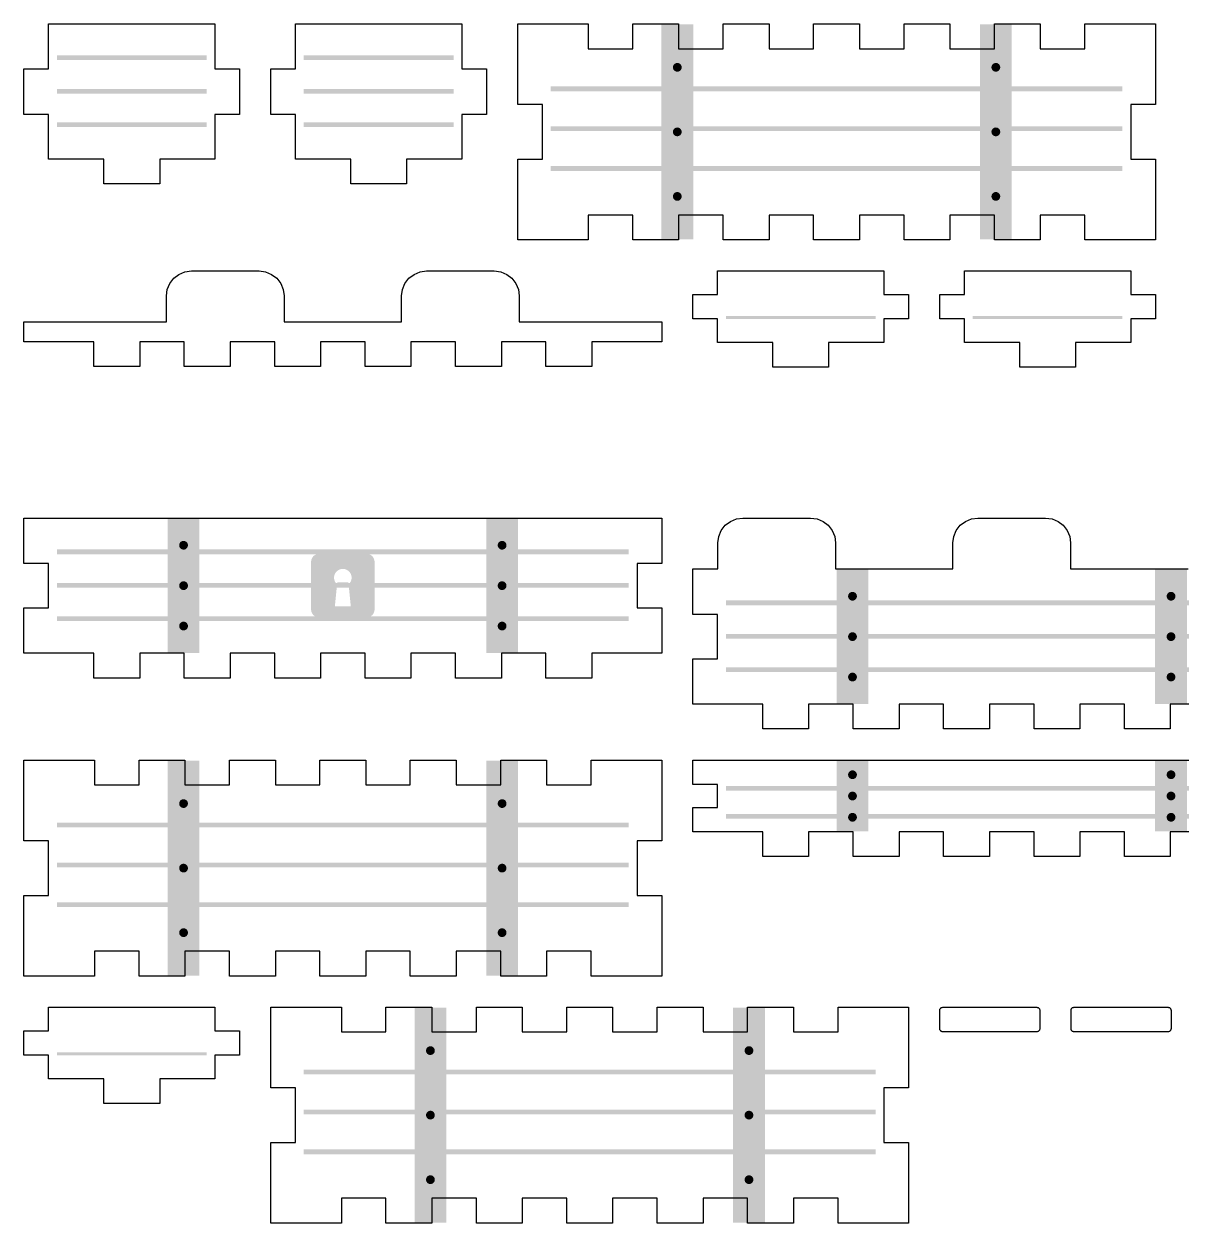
# Model space of a CAD drawing. Header units: millimetres. Extents: x 4 to 285, y 4 to 329.
# Drawn here: x 4 to 149.3, y 4 to 154.4 of the extents above; entities that cross this region are included whole.
import ezdxf

# ---------------------------------------------------------------- set-up
doc = ezdxf.new("R2010")
doc.units = ezdxf.units.MM
doc.layers.add('CUT', color=1, linetype='Continuous')
doc.layers.add('RASTER', color=7, linetype='Continuous')

msp = doc.modelspace()

# ---------------------------------------------------------------- hatches: boundary and pattern name
at = {"layer": 'RASTER'}
for points in [[(84, 154.4), (88, 154.4), (88, 127.4), (84, 127.4)], [(124, 154.4), (128, 154.4), (128, 127.4), (124, 127.4)], [(8.1, 150.5), (26.9, 150.5), (26.9, 149.9), (8.1, 149.9)], [(39.1, 150.5), (57.9, 150.5), (57.9, 149.9), (39.1, 149.9)], [(86.55, 149), (86.545, 148.928), (86.531, 148.858), (86.508, 148.79), (86.476, 148.725), (86.436, 148.665), (86.389, 148.611), (86.335, 148.564), (86.275, 148.524), (86.21, 148.492), (86.142, 148.469), (86.072, 148.455), (86, 148.45), (85.928, 148.455), (85.858, 148.469), (85.79, 148.492), (85.725, 148.524), (85.665, 148.564), (85.611, 148.611), (85.564, 148.665), (85.524, 148.725), (85.492, 148.79), (85.469, 148.858), (85.455, 148.928), (85.45, 149), (85.455, 149.072), (85.469, 149.142), (85.492, 149.21), (85.524, 149.275), (85.564, 149.335), (85.611, 149.389), (85.665, 149.436), (85.725, 149.476), (85.79, 149.508), (85.858, 149.531), (85.928, 149.545), (86, 149.55), (86.072, 149.545), (86.142, 149.531), (86.21, 149.508), (86.275, 149.476), (86.335, 149.436), (86.389, 149.389), (86.436, 149.335), (86.476, 149.275), (86.508, 149.21), (86.531, 149.142), (86.545, 149.072)], [(126.55, 149), (126.545, 148.928), (126.531, 148.858), (126.508, 148.79), (126.476, 148.725), (126.436, 148.665), (126.389, 148.611), (126.335, 148.564), (126.275, 148.524), (126.21, 148.492), (126.142, 148.469), (126.072, 148.455), (126, 148.45), (125.928, 148.455), (125.858, 148.469), (125.79, 148.492), (125.725, 148.524), (125.665, 148.564), (125.611, 148.611), (125.564, 148.665), (125.524, 148.725), (125.492, 148.79), (125.469, 148.858), (125.455, 148.928), (125.45, 149), (125.455, 149.072), (125.469, 149.142), (125.492, 149.21), (125.524, 149.275), (125.564, 149.335), (125.611, 149.389), (125.665, 149.436), (125.725, 149.476), (125.79, 149.508), (125.858, 149.531), (125.928, 149.545), (126, 149.55), (126.072, 149.545), (126.142, 149.531), (126.21, 149.508), (126.275, 149.476), (126.335, 149.436), (126.389, 149.389), (126.436, 149.335), (126.476, 149.275), (126.508, 149.21), (126.531, 149.142), (126.545, 149.072)], [(8.1, 146.3), (26.9, 146.3), (26.9, 145.7), (8.1, 145.7)], [(39.1, 146.3), (57.9, 146.3), (57.9, 145.7), (39.1, 145.7)], [(70.1, 146.6), (141.9, 146.6), (141.9, 146), (70.1, 146)], [(8.1, 142.1), (26.9, 142.1), (26.9, 141.5), (8.1, 141.5)], [(39.1, 142.1), (57.9, 142.1), (57.9, 141.5), (39.1, 141.5)], [(70.1, 141.6), (141.9, 141.6), (141.9, 141), (70.1, 141)], [(86.55, 140.9), (86.545, 140.828), (86.531, 140.758), (86.508, 140.69), (86.476, 140.625), (86.436, 140.565), (86.389, 140.511), (86.335, 140.464), (86.275, 140.424), (86.21, 140.392), (86.142, 140.369), (86.072, 140.355), (86, 140.35), (85.928, 140.355), (85.858, 140.369), (85.79, 140.392), (85.725, 140.424), (85.665, 140.464), (85.611, 140.511), (85.564, 140.565), (85.524, 140.625), (85.492, 140.69), (85.469, 140.758), (85.455, 140.828), (85.45, 140.9), (85.455, 140.972), (85.469, 141.042), (85.492, 141.11), (85.524, 141.175), (85.564, 141.235), (85.611, 141.289), (85.665, 141.336), (85.725, 141.376), (85.79, 141.408), (85.858, 141.431), (85.928, 141.445), (86, 141.45), (86.072, 141.445), (86.142, 141.431), (86.21, 141.408), (86.275, 141.376), (86.335, 141.336), (86.389, 141.289), (86.436, 141.235), (86.476, 141.175), (86.508, 141.11), (86.531, 141.042), (86.545, 140.972)], [(126.55, 140.9), (126.545, 140.828), (126.531, 140.758), (126.508, 140.69), (126.476, 140.625), (126.436, 140.565), (126.389, 140.511), (126.335, 140.464), (126.275, 140.424), (126.21, 140.392), (126.142, 140.369), (126.072, 140.355), (126, 140.35), (125.928, 140.355), (125.858, 140.369), (125.79, 140.392), (125.725, 140.424), (125.665, 140.464), (125.611, 140.511), (125.564, 140.565), (125.524, 140.625), (125.492, 140.69), (125.469, 140.758), (125.455, 140.828), (125.45, 140.9), (125.455, 140.972), (125.469, 141.042), (125.492, 141.11), (125.524, 141.175), (125.564, 141.235), (125.611, 141.289), (125.665, 141.336), (125.725, 141.376), (125.79, 141.408), (125.858, 141.431), (125.928, 141.445), (126, 141.45), (126.072, 141.445), (126.142, 141.431), (126.21, 141.408), (126.275, 141.376), (126.335, 141.336), (126.389, 141.289), (126.436, 141.235), (126.476, 141.175), (126.508, 141.11), (126.531, 141.042), (126.545, 140.972)], [(70.1, 136.6), (141.9, 136.6), (141.9, 136), (70.1, 136)], [(86.55, 132.8), (86.545, 132.728), (86.531, 132.658), (86.508, 132.59), (86.476, 132.525), (86.436, 132.465), (86.389, 132.411), (86.335, 132.364), (86.275, 132.324), (86.21, 132.292), (86.142, 132.269), (86.072, 132.255), (86, 132.25), (85.928, 132.255), (85.858, 132.269), (85.79, 132.292), (85.725, 132.324), (85.665, 132.364), (85.611, 132.411), (85.564, 132.465), (85.524, 132.525), (85.492, 132.59), (85.469, 132.658), (85.455, 132.728), (85.45, 132.8), (85.455, 132.872), (85.469, 132.942), (85.492, 133.01), (85.524, 133.075), (85.564, 133.135), (85.611, 133.189), (85.665, 133.236), (85.725, 133.276), (85.79, 133.308), (85.858, 133.331), (85.928, 133.345), (86, 133.35), (86.072, 133.345), (86.142, 133.331), (86.21, 133.308), (86.275, 133.276), (86.335, 133.236), (86.389, 133.189), (86.436, 133.135), (86.476, 133.075), (86.508, 133.01), (86.531, 132.942), (86.545, 132.872)], [(126.55, 132.8), (126.545, 132.728), (126.531, 132.658), (126.508, 132.59), (126.476, 132.525), (126.436, 132.465), (126.389, 132.411), (126.335, 132.364), (126.275, 132.324), (126.21, 132.292), (126.142, 132.269), (126.072, 132.255), (126, 132.25), (125.928, 132.255), (125.858, 132.269), (125.79, 132.292), (125.725, 132.324), (125.665, 132.364), (125.611, 132.411), (125.564, 132.465), (125.524, 132.525), (125.492, 132.59), (125.469, 132.658), (125.455, 132.728), (125.45, 132.8), (125.455, 132.872), (125.469, 132.942), (125.492, 133.01), (125.524, 133.075), (125.564, 133.135), (125.611, 133.189), (125.665, 133.236), (125.725, 133.276), (125.79, 133.308), (125.858, 133.331), (125.928, 133.345), (126, 133.35), (126.072, 133.345), (126.142, 133.331), (126.21, 133.308), (126.275, 133.276), (126.335, 133.236), (126.389, 133.189), (126.436, 133.135), (126.476, 133.075), (126.508, 133.01), (126.531, 132.942), (126.545, 132.872)], [(92.1, 117.8), (110.9, 117.8), (110.9, 117.4), (92.1, 117.4)], [(123.1, 117.8), (141.9, 117.8), (141.9, 117.4), (123.1, 117.4)], [(22, 92.4), (26, 92.4), (26, 75.5), (22, 75.5)], [(62, 92.4), (66, 92.4), (66, 75.5), (62, 75.5)], [(24.55, 89.02), (24.545, 88.948), (24.531, 88.878), (24.508, 88.81), (24.476, 88.745), (24.436, 88.685), (24.389, 88.631), (24.335, 88.584), (24.275, 88.544), (24.21, 88.512), (24.142, 88.489), (24.072, 88.475), (24, 88.47), (23.928, 88.475), (23.858, 88.489), (23.79, 88.512), (23.725, 88.544), (23.665, 88.584), (23.611, 88.631), (23.564, 88.685), (23.524, 88.745), (23.492, 88.81), (23.469, 88.878), (23.455, 88.948), (23.45, 89.02), (23.455, 89.092), (23.469, 89.162), (23.492, 89.23), (23.524, 89.295), (23.564, 89.355), (23.611, 89.409), (23.665, 89.456), (23.725, 89.496), (23.79, 89.528), (23.858, 89.551), (23.928, 89.565), (24, 89.57), (24.072, 89.565), (24.142, 89.551), (24.21, 89.528), (24.275, 89.496), (24.335, 89.456), (24.389, 89.409), (24.436, 89.355), (24.476, 89.295), (24.508, 89.23), (24.531, 89.162), (24.545, 89.092)], [(64.55, 89.02), (64.545, 88.948), (64.531, 88.878), (64.508, 88.81), (64.476, 88.745), (64.436, 88.685), (64.389, 88.631), (64.335, 88.584), (64.275, 88.544), (64.21, 88.512), (64.142, 88.489), (64.072, 88.475), (64, 88.47), (63.928, 88.475), (63.858, 88.489), (63.79, 88.512), (63.725, 88.544), (63.665, 88.584), (63.611, 88.631), (63.564, 88.685), (63.524, 88.745), (63.492, 88.81), (63.469, 88.878), (63.455, 88.948), (63.45, 89.02), (63.455, 89.092), (63.469, 89.162), (63.492, 89.23), (63.524, 89.295), (63.564, 89.355), (63.611, 89.409), (63.665, 89.456), (63.725, 89.496), (63.79, 89.528), (63.858, 89.551), (63.928, 89.565), (64, 89.57), (64.072, 89.565), (64.142, 89.551), (64.21, 89.528), (64.275, 89.496), (64.335, 89.456), (64.389, 89.409), (64.436, 89.355), (64.476, 89.295), (64.508, 89.23), (64.531, 89.162), (64.545, 89.092)], [(8.1, 88.5), (79.9, 88.5), (79.9, 87.9), (8.1, 87.9)], [(106, 86), (110, 86), (110, 69.1), (106, 69.1)], [(146, 86), (150, 86), (150, 69.1), (146, 69.1)], [(8.1, 84.3), (79.9, 84.3), (79.9, 83.7), (8.1, 83.7)], [(24.55, 83.95), (24.545, 83.878), (24.531, 83.808), (24.508, 83.74), (24.476, 83.675), (24.436, 83.615), (24.389, 83.561), (24.335, 83.514), (24.275, 83.474), (24.21, 83.442), (24.142, 83.419), (24.072, 83.405), (24, 83.4), (23.928, 83.405), (23.858, 83.419), (23.79, 83.442), (23.725, 83.474), (23.665, 83.514), (23.611, 83.561), (23.564, 83.615), (23.524, 83.675), (23.492, 83.74), (23.469, 83.808), (23.455, 83.878), (23.45, 83.95), (23.455, 84.022), (23.469, 84.092), (23.492, 84.16), (23.524, 84.225), (23.564, 84.285), (23.611, 84.339), (23.665, 84.386), (23.725, 84.426), (23.79, 84.458), (23.858, 84.481), (23.928, 84.495), (24, 84.5), (24.072, 84.495), (24.142, 84.481), (24.21, 84.458), (24.275, 84.426), (24.335, 84.386), (24.389, 84.339), (24.436, 84.285), (24.476, 84.225), (24.508, 84.16), (24.531, 84.092), (24.545, 84.022)], [(64.55, 83.95), (64.545, 83.878), (64.531, 83.808), (64.508, 83.74), (64.476, 83.675), (64.436, 83.615), (64.389, 83.561), (64.335, 83.514), (64.275, 83.474), (64.21, 83.442), (64.142, 83.419), (64.072, 83.405), (64, 83.4), (63.928, 83.405), (63.858, 83.419), (63.79, 83.442), (63.725, 83.474), (63.665, 83.514), (63.611, 83.561), (63.564, 83.615), (63.524, 83.675), (63.492, 83.74), (63.469, 83.808), (63.455, 83.878), (63.45, 83.95), (63.455, 84.022), (63.469, 84.092), (63.492, 84.16), (63.524, 84.225), (63.564, 84.285), (63.611, 84.339), (63.665, 84.386), (63.725, 84.426), (63.79, 84.458), (63.858, 84.481), (63.928, 84.495), (64, 84.5), (64.072, 84.495), (64.142, 84.481), (64.21, 84.458), (64.275, 84.426), (64.335, 84.386), (64.389, 84.339), (64.436, 84.285), (64.476, 84.225), (64.508, 84.16), (64.531, 84.092), (64.545, 84.022)], [(108.55, 82.62), (108.545, 82.548), (108.531, 82.478), (108.508, 82.41), (108.476, 82.345), (108.436, 82.285), (108.389, 82.231), (108.335, 82.184), (108.275, 82.144), (108.21, 82.112), (108.142, 82.089), (108.072, 82.075), (108, 82.07), (107.928, 82.075), (107.858, 82.089), (107.79, 82.112), (107.725, 82.144), (107.665, 82.184), (107.611, 82.231), (107.564, 82.285), (107.524, 82.345), (107.492, 82.41), (107.469, 82.478), (107.455, 82.548), (107.45, 82.62), (107.455, 82.692), (107.469, 82.762), (107.492, 82.83), (107.524, 82.895), (107.564, 82.955), (107.611, 83.009), (107.665, 83.056), (107.725, 83.096), (107.79, 83.128), (107.858, 83.151), (107.928, 83.165), (108, 83.17), (108.072, 83.165), (108.142, 83.151), (108.21, 83.128), (108.275, 83.096), (108.335, 83.056), (108.389, 83.009), (108.436, 82.955), (108.476, 82.895), (108.508, 82.83), (108.531, 82.762), (108.545, 82.692)], [(148.55, 82.62), (148.545, 82.548), (148.531, 82.478), (148.508, 82.41), (148.476, 82.345), (148.436, 82.285), (148.389, 82.231), (148.335, 82.184), (148.275, 82.144), (148.21, 82.112), (148.142, 82.089), (148.072, 82.075), (148, 82.07), (147.928, 82.075), (147.858, 82.089), (147.79, 82.112), (147.725, 82.144), (147.665, 82.184), (147.611, 82.231), (147.564, 82.285), (147.524, 82.345), (147.492, 82.41), (147.469, 82.478), (147.455, 82.548), (147.45, 82.62), (147.455, 82.692), (147.469, 82.762), (147.492, 82.83), (147.524, 82.895), (147.564, 82.955), (147.611, 83.009), (147.665, 83.056), (147.725, 83.096), (147.79, 83.128), (147.858, 83.151), (147.928, 83.165), (148, 83.17), (148.072, 83.165), (148.142, 83.151), (148.21, 83.128), (148.275, 83.096), (148.335, 83.056), (148.389, 83.009), (148.436, 82.955), (148.476, 82.895), (148.508, 82.83), (148.531, 82.762), (148.545, 82.692)], [(92.1, 82.1), (163.9, 82.1), (163.9, 81.5), (92.1, 81.5)], [(8.1, 80.1), (79.9, 80.1), (79.9, 79.5), (8.1, 79.5)], [(24.55, 78.88), (24.545, 78.808), (24.531, 78.738), (24.508, 78.67), (24.476, 78.605), (24.436, 78.545), (24.389, 78.491), (24.335, 78.444), (24.275, 78.404), (24.21, 78.372), (24.142, 78.349), (24.072, 78.335), (24, 78.33), (23.928, 78.335), (23.858, 78.349), (23.79, 78.372), (23.725, 78.404), (23.665, 78.444), (23.611, 78.491), (23.564, 78.545), (23.524, 78.605), (23.492, 78.67), (23.469, 78.738), (23.455, 78.808), (23.45, 78.88), (23.455, 78.952), (23.469, 79.022), (23.492, 79.09), (23.524, 79.155), (23.564, 79.215), (23.611, 79.269), (23.665, 79.316), (23.725, 79.356), (23.79, 79.388), (23.858, 79.411), (23.928, 79.425), (24, 79.43), (24.072, 79.425), (24.142, 79.411), (24.21, 79.388), (24.275, 79.356), (24.335, 79.316), (24.389, 79.269), (24.436, 79.215), (24.476, 79.155), (24.508, 79.09), (24.531, 79.022), (24.545, 78.952)], [(64.55, 78.88), (64.545, 78.808), (64.531, 78.738), (64.508, 78.67), (64.476, 78.605), (64.436, 78.545), (64.389, 78.491), (64.335, 78.444), (64.275, 78.404), (64.21, 78.372), (64.142, 78.349), (64.072, 78.335), (64, 78.33), (63.928, 78.335), (63.858, 78.349), (63.79, 78.372), (63.725, 78.404), (63.665, 78.444), (63.611, 78.491), (63.564, 78.545), (63.524, 78.605), (63.492, 78.67), (63.469, 78.738), (63.455, 78.808), (63.45, 78.88), (63.455, 78.952), (63.469, 79.022), (63.492, 79.09), (63.524, 79.155), (63.564, 79.215), (63.611, 79.269), (63.665, 79.316), (63.725, 79.356), (63.79, 79.388), (63.858, 79.411), (63.928, 79.425), (64, 79.43), (64.072, 79.425), (64.142, 79.411), (64.21, 79.388), (64.275, 79.356), (64.335, 79.316), (64.389, 79.269), (64.436, 79.215), (64.476, 79.155), (64.508, 79.09), (64.531, 79.022), (64.545, 78.952)], [(92.1, 77.9), (163.9, 77.9), (163.9, 77.3), (92.1, 77.3)], [(108.55, 77.55), (108.545, 77.478), (108.531, 77.408), (108.508, 77.34), (108.476, 77.275), (108.436, 77.215), (108.389, 77.161), (108.335, 77.114), (108.275, 77.074), (108.21, 77.042), (108.142, 77.019), (108.072, 77.005), (108, 77), (107.928, 77.005), (107.858, 77.019), (107.79, 77.042), (107.725, 77.074), (107.665, 77.114), (107.611, 77.161), (107.564, 77.215), (107.524, 77.275), (107.492, 77.34), (107.469, 77.408), (107.455, 77.478), (107.45, 77.55), (107.455, 77.622), (107.469, 77.692), (107.492, 77.76), (107.524, 77.825), (107.564, 77.885), (107.611, 77.939), (107.665, 77.986), (107.725, 78.026), (107.79, 78.058), (107.858, 78.081), (107.928, 78.095), (108, 78.1), (108.072, 78.095), (108.142, 78.081), (108.21, 78.058), (108.275, 78.026), (108.335, 77.986), (108.389, 77.939), (108.436, 77.885), (108.476, 77.825), (108.508, 77.76), (108.531, 77.692), (108.545, 77.622)], [(148.55, 77.55), (148.545, 77.478), (148.531, 77.408), (148.508, 77.34), (148.476, 77.275), (148.436, 77.215), (148.389, 77.161), (148.335, 77.114), (148.275, 77.074), (148.21, 77.042), (148.142, 77.019), (148.072, 77.005), (148, 77), (147.928, 77.005), (147.858, 77.019), (147.79, 77.042), (147.725, 77.074), (147.665, 77.114), (147.611, 77.161), (147.564, 77.215), (147.524, 77.275), (147.492, 77.34), (147.469, 77.408), (147.455, 77.478), (147.45, 77.55), (147.455, 77.622), (147.469, 77.692), (147.492, 77.76), (147.524, 77.825), (147.564, 77.885), (147.611, 77.939), (147.665, 77.986), (147.725, 78.026), (147.79, 78.058), (147.858, 78.081), (147.928, 78.095), (148, 78.1), (148.072, 78.095), (148.142, 78.081), (148.21, 78.058), (148.275, 78.026), (148.335, 77.986), (148.389, 77.939), (148.436, 77.885), (148.476, 77.825), (148.508, 77.76), (148.531, 77.692), (148.545, 77.622)], [(92.1, 73.7), (163.9, 73.7), (163.9, 73.1), (92.1, 73.1)], [(108.55, 72.48), (108.545, 72.408), (108.531, 72.338), (108.508, 72.27), (108.476, 72.205), (108.436, 72.145), (108.389, 72.091), (108.335, 72.044), (108.275, 72.004), (108.21, 71.972), (108.142, 71.949), (108.072, 71.935), (108, 71.93), (107.928, 71.935), (107.858, 71.949), (107.79, 71.972), (107.725, 72.004), (107.665, 72.044), (107.611, 72.091), (107.564, 72.145), (107.524, 72.205), (107.492, 72.27), (107.469, 72.338), (107.455, 72.408), (107.45, 72.48), (107.455, 72.552), (107.469, 72.622), (107.492, 72.69), (107.524, 72.755), (107.564, 72.815), (107.611, 72.869), (107.665, 72.916), (107.725, 72.956), (107.79, 72.988), (107.858, 73.011), (107.928, 73.025), (108, 73.03), (108.072, 73.025), (108.142, 73.011), (108.21, 72.988), (108.275, 72.956), (108.335, 72.916), (108.389, 72.869), (108.436, 72.815), (108.476, 72.755), (108.508, 72.69), (108.531, 72.622), (108.545, 72.552)], [(148.55, 72.48), (148.545, 72.408), (148.531, 72.338), (148.508, 72.27), (148.476, 72.205), (148.436, 72.145), (148.389, 72.091), (148.335, 72.044), (148.275, 72.004), (148.21, 71.972), (148.142, 71.949), (148.072, 71.935), (148, 71.93), (147.928, 71.935), (147.858, 71.949), (147.79, 71.972), (147.725, 72.004), (147.665, 72.044), (147.611, 72.091), (147.564, 72.145), (147.524, 72.205), (147.492, 72.27), (147.469, 72.338), (147.455, 72.408), (147.45, 72.48), (147.455, 72.552), (147.469, 72.622), (147.492, 72.69), (147.524, 72.755), (147.564, 72.815), (147.611, 72.869), (147.665, 72.916), (147.725, 72.956), (147.79, 72.988), (147.858, 73.011), (147.928, 73.025), (148, 73.03), (148.072, 73.025), (148.142, 73.011), (148.21, 72.988), (148.275, 72.956), (148.335, 72.916), (148.389, 72.869), (148.436, 72.815), (148.476, 72.755), (148.508, 72.69), (148.531, 72.622), (148.545, 72.552)], [(22, 62), (26, 62), (26, 35), (22, 35)], [(62, 62), (66, 62), (66, 35), (62, 35)], [(106, 62), (110, 62), (110, 53.1), (106, 53.1)], [(146, 62), (150, 62), (150, 53.1), (146, 53.1)], [(108.55, 60.22), (108.545, 60.148), (108.531, 60.078), (108.508, 60.01), (108.476, 59.945), (108.436, 59.885), (108.389, 59.831), (108.335, 59.784), (108.275, 59.744), (108.21, 59.712), (108.142, 59.689), (108.072, 59.675), (108, 59.67), (107.928, 59.675), (107.858, 59.689), (107.79, 59.712), (107.725, 59.744), (107.665, 59.784), (107.611, 59.831), (107.564, 59.885), (107.524, 59.945), (107.492, 60.01), (107.469, 60.078), (107.455, 60.148), (107.45, 60.22), (107.455, 60.292), (107.469, 60.362), (107.492, 60.43), (107.524, 60.495), (107.564, 60.555), (107.611, 60.609), (107.665, 60.656), (107.725, 60.696), (107.79, 60.728), (107.858, 60.751), (107.928, 60.765), (108, 60.77), (108.072, 60.765), (108.142, 60.751), (108.21, 60.728), (108.275, 60.696), (108.335, 60.656), (108.389, 60.609), (108.436, 60.555), (108.476, 60.495), (108.508, 60.43), (108.531, 60.362), (108.545, 60.292)], [(148.55, 60.22), (148.545, 60.148), (148.531, 60.078), (148.508, 60.01), (148.476, 59.945), (148.436, 59.885), (148.389, 59.831), (148.335, 59.784), (148.275, 59.744), (148.21, 59.712), (148.142, 59.689), (148.072, 59.675), (148, 59.67), (147.928, 59.675), (147.858, 59.689), (147.79, 59.712), (147.725, 59.744), (147.665, 59.784), (147.611, 59.831), (147.564, 59.885), (147.524, 59.945), (147.492, 60.01), (147.469, 60.078), (147.455, 60.148), (147.45, 60.22), (147.455, 60.292), (147.469, 60.362), (147.492, 60.43), (147.524, 60.495), (147.564, 60.555), (147.611, 60.609), (147.665, 60.656), (147.725, 60.696), (147.79, 60.728), (147.858, 60.751), (147.928, 60.765), (148, 60.77), (148.072, 60.765), (148.142, 60.751), (148.21, 60.728), (148.275, 60.696), (148.335, 60.656), (148.389, 60.609), (148.436, 60.555), (148.476, 60.495), (148.508, 60.43), (148.531, 60.362), (148.545, 60.292)], [(92.1, 58.8), (163.9, 58.8), (163.9, 58.2), (92.1, 58.2)], [(108.55, 57.55), (108.545, 57.478), (108.531, 57.408), (108.508, 57.34), (108.476, 57.275), (108.436, 57.215), (108.389, 57.161), (108.335, 57.114), (108.275, 57.074), (108.21, 57.042), (108.142, 57.019), (108.072, 57.005), (108, 57), (107.928, 57.005), (107.858, 57.019), (107.79, 57.042), (107.725, 57.074), (107.665, 57.114), (107.611, 57.161), (107.564, 57.215), (107.524, 57.275), (107.492, 57.34), (107.469, 57.408), (107.455, 57.478), (107.45, 57.55), (107.455, 57.622), (107.469, 57.692), (107.492, 57.76), (107.524, 57.825), (107.564, 57.885), (107.611, 57.939), (107.665, 57.986), (107.725, 58.026), (107.79, 58.058), (107.858, 58.081), (107.928, 58.095), (108, 58.1), (108.072, 58.095), (108.142, 58.081), (108.21, 58.058), (108.275, 58.026), (108.335, 57.986), (108.389, 57.939), (108.436, 57.885), (108.476, 57.825), (108.508, 57.76), (108.531, 57.692), (108.545, 57.622)], [(148.55, 57.55), (148.545, 57.478), (148.531, 57.408), (148.508, 57.34), (148.476, 57.275), (148.436, 57.215), (148.389, 57.161), (148.335, 57.114), (148.275, 57.074), (148.21, 57.042), (148.142, 57.019), (148.072, 57.005), (148, 57), (147.928, 57.005), (147.858, 57.019), (147.79, 57.042), (147.725, 57.074), (147.665, 57.114), (147.611, 57.161), (147.564, 57.215), (147.524, 57.275), (147.492, 57.34), (147.469, 57.408), (147.455, 57.478), (147.45, 57.55), (147.455, 57.622), (147.469, 57.692), (147.492, 57.76), (147.524, 57.825), (147.564, 57.885), (147.611, 57.939), (147.665, 57.986), (147.725, 58.026), (147.79, 58.058), (147.858, 58.081), (147.928, 58.095), (148, 58.1), (148.072, 58.095), (148.142, 58.081), (148.21, 58.058), (148.275, 58.026), (148.335, 57.986), (148.389, 57.939), (148.436, 57.885), (148.476, 57.825), (148.508, 57.76), (148.531, 57.692), (148.545, 57.622)], [(24.55, 56.6), (24.545, 56.528), (24.531, 56.458), (24.508, 56.39), (24.476, 56.325), (24.436, 56.265), (24.389, 56.211), (24.335, 56.164), (24.275, 56.124), (24.21, 56.092), (24.142, 56.069), (24.072, 56.055), (24, 56.05), (23.928, 56.055), (23.858, 56.069), (23.79, 56.092), (23.725, 56.124), (23.665, 56.164), (23.611, 56.211), (23.564, 56.265), (23.524, 56.325), (23.492, 56.39), (23.469, 56.458), (23.455, 56.528), (23.45, 56.6), (23.455, 56.672), (23.469, 56.742), (23.492, 56.81), (23.524, 56.875), (23.564, 56.935), (23.611, 56.989), (23.665, 57.036), (23.725, 57.076), (23.79, 57.108), (23.858, 57.131), (23.928, 57.145), (24, 57.15), (24.072, 57.145), (24.142, 57.131), (24.21, 57.108), (24.275, 57.076), (24.335, 57.036), (24.389, 56.989), (24.436, 56.935), (24.476, 56.875), (24.508, 56.81), (24.531, 56.742), (24.545, 56.672)], [(64.55, 56.6), (64.545, 56.528), (64.531, 56.458), (64.508, 56.39), (64.476, 56.325), (64.436, 56.265), (64.389, 56.211), (64.335, 56.164), (64.275, 56.124), (64.21, 56.092), (64.142, 56.069), (64.072, 56.055), (64, 56.05), (63.928, 56.055), (63.858, 56.069), (63.79, 56.092), (63.725, 56.124), (63.665, 56.164), (63.611, 56.211), (63.564, 56.265), (63.524, 56.325), (63.492, 56.39), (63.469, 56.458), (63.455, 56.528), (63.45, 56.6), (63.455, 56.672), (63.469, 56.742), (63.492, 56.81), (63.524, 56.875), (63.564, 56.935), (63.611, 56.989), (63.665, 57.036), (63.725, 57.076), (63.79, 57.108), (63.858, 57.131), (63.928, 57.145), (64, 57.15), (64.072, 57.145), (64.142, 57.131), (64.21, 57.108), (64.275, 57.076), (64.335, 57.036), (64.389, 56.989), (64.436, 56.935), (64.476, 56.875), (64.508, 56.81), (64.531, 56.742), (64.545, 56.672)], [(8.1, 54.2), (79.9, 54.2), (79.9, 53.6), (8.1, 53.6)], [(92.1, 55.3), (163.9, 55.3), (163.9, 54.7), (92.1, 54.7)], [(108.55, 54.88), (108.545, 54.808), (108.531, 54.738), (108.508, 54.67), (108.476, 54.605), (108.436, 54.545), (108.389, 54.491), (108.335, 54.444), (108.275, 54.404), (108.21, 54.372), (108.142, 54.349), (108.072, 54.335), (108, 54.33), (107.928, 54.335), (107.858, 54.349), (107.79, 54.372), (107.725, 54.404), (107.665, 54.444), (107.611, 54.491), (107.564, 54.545), (107.524, 54.605), (107.492, 54.67), (107.469, 54.738), (107.455, 54.808), (107.45, 54.88), (107.455, 54.952), (107.469, 55.022), (107.492, 55.09), (107.524, 55.155), (107.564, 55.215), (107.611, 55.269), (107.665, 55.316), (107.725, 55.356), (107.79, 55.388), (107.858, 55.411), (107.928, 55.425), (108, 55.43), (108.072, 55.425), (108.142, 55.411), (108.21, 55.388), (108.275, 55.356), (108.335, 55.316), (108.389, 55.269), (108.436, 55.215), (108.476, 55.155), (108.508, 55.09), (108.531, 55.022), (108.545, 54.952)], [(148.55, 54.88), (148.545, 54.808), (148.531, 54.738), (148.508, 54.67), (148.476, 54.605), (148.436, 54.545), (148.389, 54.491), (148.335, 54.444), (148.275, 54.404), (148.21, 54.372), (148.142, 54.349), (148.072, 54.335), (148, 54.33), (147.928, 54.335), (147.858, 54.349), (147.79, 54.372), (147.725, 54.404), (147.665, 54.444), (147.611, 54.491), (147.564, 54.545), (147.524, 54.605), (147.492, 54.67), (147.469, 54.738), (147.455, 54.808), (147.45, 54.88), (147.455, 54.952), (147.469, 55.022), (147.492, 55.09), (147.524, 55.155), (147.564, 55.215), (147.611, 55.269), (147.665, 55.316), (147.725, 55.356), (147.79, 55.388), (147.858, 55.411), (147.928, 55.425), (148, 55.43), (148.072, 55.425), (148.142, 55.411), (148.21, 55.388), (148.275, 55.356), (148.335, 55.316), (148.389, 55.269), (148.436, 55.215), (148.476, 55.155), (148.508, 55.09), (148.531, 55.022), (148.545, 54.952)], [(8.1, 49.2), (79.9, 49.2), (79.9, 48.6), (8.1, 48.6)], [(24.55, 48.5), (24.545, 48.428), (24.531, 48.358), (24.508, 48.29), (24.476, 48.225), (24.436, 48.165), (24.389, 48.111), (24.335, 48.064), (24.275, 48.024), (24.21, 47.992), (24.142, 47.969), (24.072, 47.955), (24, 47.95), (23.928, 47.955), (23.858, 47.969), (23.79, 47.992), (23.725, 48.024), (23.665, 48.064), (23.611, 48.111), (23.564, 48.165), (23.524, 48.225), (23.492, 48.29), (23.469, 48.358), (23.455, 48.428), (23.45, 48.5), (23.455, 48.572), (23.469, 48.642), (23.492, 48.71), (23.524, 48.775), (23.564, 48.835), (23.611, 48.889), (23.665, 48.936), (23.725, 48.976), (23.79, 49.008), (23.858, 49.031), (23.928, 49.045), (24, 49.05), (24.072, 49.045), (24.142, 49.031), (24.21, 49.008), (24.275, 48.976), (24.335, 48.936), (24.389, 48.889), (24.436, 48.835), (24.476, 48.775), (24.508, 48.71), (24.531, 48.642), (24.545, 48.572)], [(64.55, 48.5), (64.545, 48.428), (64.531, 48.358), (64.508, 48.29), (64.476, 48.225), (64.436, 48.165), (64.389, 48.111), (64.335, 48.064), (64.275, 48.024), (64.21, 47.992), (64.142, 47.969), (64.072, 47.955), (64, 47.95), (63.928, 47.955), (63.858, 47.969), (63.79, 47.992), (63.725, 48.024), (63.665, 48.064), (63.611, 48.111), (63.564, 48.165), (63.524, 48.225), (63.492, 48.29), (63.469, 48.358), (63.455, 48.428), (63.45, 48.5), (63.455, 48.572), (63.469, 48.642), (63.492, 48.71), (63.524, 48.775), (63.564, 48.835), (63.611, 48.889), (63.665, 48.936), (63.725, 48.976), (63.79, 49.008), (63.858, 49.031), (63.928, 49.045), (64, 49.05), (64.072, 49.045), (64.142, 49.031), (64.21, 49.008), (64.275, 48.976), (64.335, 48.936), (64.389, 48.889), (64.436, 48.835), (64.476, 48.775), (64.508, 48.71), (64.531, 48.642), (64.545, 48.572)], [(8.1, 44.2), (79.9, 44.2), (79.9, 43.6), (8.1, 43.6)], [(24.55, 40.4), (24.545, 40.328), (24.531, 40.258), (24.508, 40.19), (24.476, 40.125), (24.436, 40.065), (24.389, 40.011), (24.335, 39.964), (24.275, 39.924), (24.21, 39.892), (24.142, 39.869), (24.072, 39.855), (24, 39.85), (23.928, 39.855), (23.858, 39.869), (23.79, 39.892), (23.725, 39.924), (23.665, 39.964), (23.611, 40.011), (23.564, 40.065), (23.524, 40.125), (23.492, 40.19), (23.469, 40.258), (23.455, 40.328), (23.45, 40.4), (23.455, 40.472), (23.469, 40.542), (23.492, 40.61), (23.524, 40.675), (23.564, 40.735), (23.611, 40.789), (23.665, 40.836), (23.725, 40.876), (23.79, 40.908), (23.858, 40.931), (23.928, 40.945), (24, 40.95), (24.072, 40.945), (24.142, 40.931), (24.21, 40.908), (24.275, 40.876), (24.335, 40.836), (24.389, 40.789), (24.436, 40.735), (24.476, 40.675), (24.508, 40.61), (24.531, 40.542), (24.545, 40.472)], [(64.55, 40.4), (64.545, 40.328), (64.531, 40.258), (64.508, 40.19), (64.476, 40.125), (64.436, 40.065), (64.389, 40.011), (64.335, 39.964), (64.275, 39.924), (64.21, 39.892), (64.142, 39.869), (64.072, 39.855), (64, 39.85), (63.928, 39.855), (63.858, 39.869), (63.79, 39.892), (63.725, 39.924), (63.665, 39.964), (63.611, 40.011), (63.564, 40.065), (63.524, 40.125), (63.492, 40.19), (63.469, 40.258), (63.455, 40.328), (63.45, 40.4), (63.455, 40.472), (63.469, 40.542), (63.492, 40.61), (63.524, 40.675), (63.564, 40.735), (63.611, 40.789), (63.665, 40.836), (63.725, 40.876), (63.79, 40.908), (63.858, 40.931), (63.928, 40.945), (64, 40.95), (64.072, 40.945), (64.142, 40.931), (64.21, 40.908), (64.275, 40.876), (64.335, 40.836), (64.389, 40.789), (64.436, 40.735), (64.476, 40.675), (64.508, 40.61), (64.531, 40.542), (64.545, 40.472)], [(53, 31), (57, 31), (57, 4), (53, 4)], [(93, 31), (97, 31), (97, 4), (93, 4)], [(55.55, 25.6), (55.545, 25.528), (55.531, 25.458), (55.508, 25.39), (55.476, 25.325), (55.436, 25.265), (55.389, 25.211), (55.335, 25.164), (55.275, 25.124), (55.21, 25.092), (55.142, 25.069), (55.072, 25.055), (55, 25.05), (54.928, 25.055), (54.858, 25.069), (54.79, 25.092), (54.725, 25.124), (54.665, 25.164), (54.611, 25.211), (54.564, 25.265), (54.524, 25.325), (54.492, 25.39), (54.469, 25.458), (54.455, 25.528), (54.45, 25.6), (54.455, 25.672), (54.469, 25.742), (54.492, 25.81), (54.524, 25.875), (54.564, 25.935), (54.611, 25.989), (54.665, 26.036), (54.725, 26.076), (54.79, 26.108), (54.858, 26.131), (54.928, 26.145), (55, 26.15), (55.072, 26.145), (55.142, 26.131), (55.21, 26.108), (55.275, 26.076), (55.335, 26.036), (55.389, 25.989), (55.436, 25.935), (55.476, 25.875), (55.508, 25.81), (55.531, 25.742), (55.545, 25.672)], [(95.55, 25.6), (95.545, 25.528), (95.531, 25.458), (95.508, 25.39), (95.476, 25.325), (95.436, 25.265), (95.389, 25.211), (95.335, 25.164), (95.275, 25.124), (95.21, 25.092), (95.142, 25.069), (95.072, 25.055), (95, 25.05), (94.928, 25.055), (94.858, 25.069), (94.79, 25.092), (94.725, 25.124), (94.665, 25.164), (94.611, 25.211), (94.564, 25.265), (94.524, 25.325), (94.492, 25.39), (94.469, 25.458), (94.455, 25.528), (94.45, 25.6), (94.455, 25.672), (94.469, 25.742), (94.492, 25.81), (94.524, 25.875), (94.564, 25.935), (94.611, 25.989), (94.665, 26.036), (94.725, 26.076), (94.79, 26.108), (94.858, 26.131), (94.928, 26.145), (95, 26.15), (95.072, 26.145), (95.142, 26.131), (95.21, 26.108), (95.275, 26.076), (95.335, 26.036), (95.389, 25.989), (95.436, 25.935), (95.476, 25.875), (95.508, 25.81), (95.531, 25.742), (95.545, 25.672)], [(8.1, 25.4), (26.9, 25.4), (26.9, 25), (8.1, 25)], [(39.1, 23.2), (110.9, 23.2), (110.9, 22.6), (39.1, 22.6)], [(39.1, 18.2), (110.9, 18.2), (110.9, 17.6), (39.1, 17.6)], [(55.55, 17.5), (55.545, 17.428), (55.531, 17.358), (55.508, 17.29), (55.476, 17.225), (55.436, 17.165), (55.389, 17.111), (55.335, 17.064), (55.275, 17.024), (55.21, 16.992), (55.142, 16.969), (55.072, 16.955), (55, 16.95), (54.928, 16.955), (54.858, 16.969), (54.79, 16.992), (54.725, 17.024), (54.665, 17.064), (54.611, 17.111), (54.564, 17.165), (54.524, 17.225), (54.492, 17.29), (54.469, 17.358), (54.455, 17.428), (54.45, 17.5), (54.455, 17.572), (54.469, 17.642), (54.492, 17.71), (54.524, 17.775), (54.564, 17.835), (54.611, 17.889), (54.665, 17.936), (54.725, 17.976), (54.79, 18.008), (54.858, 18.031), (54.928, 18.045), (55, 18.05), (55.072, 18.045), (55.142, 18.031), (55.21, 18.008), (55.275, 17.976), (55.335, 17.936), (55.389, 17.889), (55.436, 17.835), (55.476, 17.775), (55.508, 17.71), (55.531, 17.642), (55.545, 17.572)], [(95.55, 17.5), (95.545, 17.428), (95.531, 17.358), (95.508, 17.29), (95.476, 17.225), (95.436, 17.165), (95.389, 17.111), (95.335, 17.064), (95.275, 17.024), (95.21, 16.992), (95.142, 16.969), (95.072, 16.955), (95, 16.95), (94.928, 16.955), (94.858, 16.969), (94.79, 16.992), (94.725, 17.024), (94.665, 17.064), (94.611, 17.111), (94.564, 17.165), (94.524, 17.225), (94.492, 17.29), (94.469, 17.358), (94.455, 17.428), (94.45, 17.5), (94.455, 17.572), (94.469, 17.642), (94.492, 17.71), (94.524, 17.775), (94.564, 17.835), (94.611, 17.889), (94.665, 17.936), (94.725, 17.976), (94.79, 18.008), (94.858, 18.031), (94.928, 18.045), (95, 18.05), (95.072, 18.045), (95.142, 18.031), (95.21, 18.008), (95.275, 17.976), (95.335, 17.936), (95.389, 17.889), (95.436, 17.835), (95.476, 17.775), (95.508, 17.71), (95.531, 17.642), (95.545, 17.572)], [(39.1, 13.2), (110.9, 13.2), (110.9, 12.6), (39.1, 12.6)], [(55.55, 9.4), (55.545, 9.328), (55.531, 9.258), (55.508, 9.19), (55.476, 9.125), (55.436, 9.065), (55.389, 9.011), (55.335, 8.964), (55.275, 8.924), (55.21, 8.892), (55.142, 8.869), (55.072, 8.855), (55, 8.85), (54.928, 8.855), (54.858, 8.869), (54.79, 8.892), (54.725, 8.924), (54.665, 8.964), (54.611, 9.011), (54.564, 9.065), (54.524, 9.125), (54.492, 9.19), (54.469, 9.258), (54.455, 9.328), (54.45, 9.4), (54.455, 9.472), (54.469, 9.542), (54.492, 9.61), (54.524, 9.675), (54.564, 9.735), (54.611, 9.789), (54.665, 9.836), (54.725, 9.876), (54.79, 9.908), (54.858, 9.931), (54.928, 9.945), (55, 9.95), (55.072, 9.945), (55.142, 9.931), (55.21, 9.908), (55.275, 9.876), (55.335, 9.836), (55.389, 9.789), (55.436, 9.735), (55.476, 9.675), (55.508, 9.61), (55.531, 9.542), (55.545, 9.472)], [(95.55, 9.4), (95.545, 9.328), (95.531, 9.258), (95.508, 9.19), (95.476, 9.125), (95.436, 9.065), (95.389, 9.011), (95.335, 8.964), (95.275, 8.924), (95.21, 8.892), (95.142, 8.869), (95.072, 8.855), (95, 8.85), (94.928, 8.855), (94.858, 8.869), (94.79, 8.892), (94.725, 8.924), (94.665, 8.964), (94.611, 9.011), (94.564, 9.065), (94.524, 9.125), (94.492, 9.19), (94.469, 9.258), (94.455, 9.328), (94.45, 9.4), (94.455, 9.472), (94.469, 9.542), (94.492, 9.61), (94.524, 9.675), (94.564, 9.735), (94.611, 9.789), (94.665, 9.836), (94.725, 9.876), (94.79, 9.908), (94.858, 9.931), (94.928, 9.945), (95, 9.95), (95.072, 9.945), (95.142, 9.931), (95.21, 9.908), (95.275, 9.876), (95.335, 9.836), (95.389, 9.789), (95.436, 9.735), (95.476, 9.675), (95.508, 9.61), (95.531, 9.542), (95.545, 9.472)]]:
    msp.add_hatch(color=7, dxfattribs=at).paths.add_polyline_path(points)
h = msp.add_hatch(color=7, dxfattribs=at)
h.paths.add_polyline_path([(40, 86.75), (40.019, 87.031), (40.075, 87.275), (40.169, 87.481), (40.3, 87.65), (40.469, 87.781), (40.675, 87.875), (40.919, 87.931), (41.2, 87.95), (46.8, 87.95), (47.081, 87.931), (47.325, 87.875), (47.531, 87.781), (47.7, 87.65), (47.831, 87.481), (47.925, 87.275), (47.981, 87.031), (48, 86.75), (48, 81.15), (47.981, 80.869), (47.925, 80.625), (47.831, 80.419), (47.7, 80.25), (47.531, 80.119), (47.325, 80.025), (47.081, 79.969), (46.8, 79.95), (41.2, 79.95), (40.919, 79.969), (40.675, 80.025), (40.469, 80.119), (40.3, 80.25), (40.169, 80.419), (40.075, 80.625), (40.019, 80.869), (40, 81.15)])
h.paths.add_polyline_path([(45.1, 84.95), (45.091, 84.806), (45.063, 84.665), (45.016, 84.529), (44.953, 84.4), (44.873, 84.28), (44.778, 84.172), (44.67, 84.077), (44.55, 83.997), (44.421, 83.934), (44.285, 83.887), (44.144, 83.859), (44, 83.85), (43.856, 83.859), (43.715, 83.887), (43.579, 83.934), (43.45, 83.997), (43.33, 84.077), (43.222, 84.172), (43.127, 84.28), (43.047, 84.4), (42.984, 84.529), (42.937, 84.665), (42.909, 84.806), (42.9, 84.95), (42.909, 85.094), (42.937, 85.235), (42.984, 85.371), (43.047, 85.5), (43.127, 85.62), (43.222, 85.728), (43.33, 85.823), (43.45, 85.903), (43.579, 85.966), (43.715, 86.013), (43.856, 86.041), (44, 86.05), (44.144, 86.041), (44.285, 86.013), (44.421, 85.966), (44.55, 85.903), (44.67, 85.823), (44.778, 85.728), (44.873, 85.62), (44.953, 85.5), (45.016, 85.371), (45.063, 85.235), (45.091, 85.094)])
h.paths.add_polyline_path([(43.3, 84.35), (43, 81.35), (45, 81.35), (44.7, 84.35), (43.3, 84.35)])

# ---------------------------------------------------------------- linework, layer by layer
at = {"layer": 'CUT'}
for points in [[(7.06, 154.44), (27.94, 154.44), (27.94, 148.807), (31.04, 148.807), (31.04, 143.093), (27.94, 143.093), (27.94, 137.46), (21.007, 137.46), (21.007, 134.36), (13.993, 134.36), (13.993, 137.46), (7.06, 137.46), (7.06, 143.093), (3.96, 143.093), (3.96, 148.807), (7.06, 148.807)], [(38.06, 154.44), (58.94, 154.44), (58.94, 148.807), (62.04, 148.807), (62.04, 143.093), (58.94, 143.093), (58.94, 137.46), (52.007, 137.46), (52.007, 134.36), (44.993, 134.36), (44.993, 137.46), (38.06, 137.46), (38.06, 143.093), (34.96, 143.093), (34.96, 148.807), (38.06, 148.807)], [(65.96, 154.44), (69.1, 154.44), (74.817, 154.44), (74.817, 151.34), (80.414, 151.34), (80.414, 154.44), (86.171, 154.44), (86.171, 151.34), (91.768, 151.34), (91.768, 154.44), (97.525, 154.44), (97.525, 151.34), (103.122, 151.34), (103.122, 154.44), (108.878, 154.44), (108.878, 151.34), (114.475, 151.34), (114.475, 154.44), (120.232, 154.44), (120.232, 151.34), (125.829, 151.34), (125.829, 154.44), (131.586, 154.44), (131.586, 151.34), (137.183, 151.34), (137.183, 154.44), (142.9, 154.44), (146.04, 154.44), (146.04, 151.3), (146.04, 144.327), (142.94, 144.327), (142.94, 137.473), (146.04, 137.473), (146.04, 130.5), (146.04, 127.36), (142.9, 127.36), (137.183, 127.36), (137.183, 130.46), (131.586, 130.46), (131.586, 127.36), (125.829, 127.36), (125.829, 130.46), (120.232, 130.46), (120.232, 127.36), (114.475, 127.36), (114.475, 130.46), (108.878, 130.46), (108.878, 127.36), (103.122, 127.36), (103.122, 130.46), (97.525, 130.46), (97.525, 127.36), (91.768, 127.36), (91.768, 130.46), (86.171, 130.46), (86.171, 127.36), (80.414, 127.36), (80.414, 130.46), (74.817, 130.46), (74.817, 127.36), (69.1, 127.36), (65.96, 127.36), (65.96, 130.5), (65.96, 137.473), (69.06, 137.473), (69.06, 144.327), (65.96, 144.327), (65.96, 151.3)], [(3.96, 117.04), (7.1, 117.04), (21.86, 117.04), (21.85, 117.04), (21.85, 120.303), (21.957, 121.113), (22.27, 121.87), (22.769, 122.521), (23.42, 123.02), (24.177, 123.333), (24.987, 123.44), (33.493, 123.44), (34.303, 123.333), (35.06, 123.02), (35.711, 122.521), (36.21, 121.87), (36.523, 121.113), (36.63, 120.303), (36.63, 117.04), (36.62, 117.04), (51.38, 117.04), (51.37, 117.04), (51.37, 120.303), (51.477, 121.113), (51.79, 121.87), (52.289, 122.521), (52.94, 123.02), (53.697, 123.333), (54.507, 123.44), (63.013, 123.44), (63.823, 123.333), (64.58, 123.02), (65.231, 122.521), (65.73, 121.87), (66.043, 121.113), (66.15, 120.303), (66.15, 117.04), (66.14, 117.04), (80.9, 117.04), (84.04, 117.04), (84.04, 114.56), (80.9, 114.56), (75.263, 114.56), (75.263, 111.46), (69.506, 111.46), (69.506, 114.56), (63.909, 114.56), (63.909, 111.46), (58.152, 111.46), (58.152, 114.56), (52.555, 114.56), (52.555, 111.46), (46.798, 111.46), (46.798, 114.56), (41.202, 114.56), (41.202, 111.46), (35.445, 111.46), (35.445, 114.56), (29.848, 114.56), (29.848, 111.46), (24.091, 111.46), (24.091, 114.56), (18.494, 114.56), (18.494, 111.46), (12.737, 111.46), (12.737, 114.56), (7.1, 114.56), (3.96, 114.56)], [(91.06, 123.44), (111.94, 123.44), (111.94, 120.473), (115.04, 120.473), (115.04, 117.427), (111.94, 117.427), (111.94, 114.46), (105.007, 114.46), (105.007, 111.36), (97.993, 111.36), (97.993, 114.46), (91.06, 114.46), (91.06, 117.427), (87.96, 117.427), (87.96, 120.473), (91.06, 120.473)], [(122.06, 123.44), (142.94, 123.44), (142.94, 120.473), (146.04, 120.473), (146.04, 117.427), (142.94, 117.427), (142.94, 114.46), (136.007, 114.46), (136.007, 111.36), (128.993, 111.36), (128.993, 114.46), (122.06, 114.46), (122.06, 117.427), (118.96, 117.427), (118.96, 120.473), (122.06, 120.473)], [(7.1, 92.44), (80.9, 92.44), (84.04, 92.44), (84.04, 86.727), (80.94, 86.727), (80.94, 81.173), (84.04, 81.173), (84.04, 75.46), (80.9, 75.46), (75.263, 75.46), (75.263, 72.36), (69.506, 72.36), (69.506, 75.46), (63.909, 75.46), (63.909, 72.36), (58.152, 72.36), (58.152, 75.46), (52.555, 75.46), (52.555, 72.36), (46.798, 72.36), (46.798, 75.46), (41.202, 75.46), (41.202, 72.36), (35.445, 72.36), (35.445, 75.46), (29.848, 75.46), (29.848, 72.36), (24.091, 72.36), (24.091, 75.46), (18.494, 75.46), (18.494, 72.36), (12.737, 72.36), (12.737, 75.46), (7.1, 75.46), (3.96, 75.46), (3.96, 81.173), (7.06, 81.173), (7.06, 86.727), (3.96, 86.727), (3.96, 92.44)], [(3.96, 62.04), (7.1, 62.04), (12.817, 62.04), (12.817, 58.94), (18.414, 58.94), (18.414, 62.04), (24.171, 62.04), (24.171, 58.94), (29.768, 58.94), (29.768, 62.04), (35.525, 62.04), (35.525, 58.94), (41.122, 58.94), (41.122, 62.04), (46.878, 62.04), (46.878, 58.94), (52.475, 58.94), (52.475, 62.04), (58.232, 62.04), (58.232, 58.94), (63.829, 58.94), (63.829, 62.04), (69.586, 62.04), (69.586, 58.94), (75.183, 58.94), (75.183, 62.04), (80.9, 62.04), (84.04, 62.04), (84.04, 58.9), (84.04, 51.927), (80.94, 51.927), (80.94, 45.073), (84.04, 45.073), (84.04, 38.1), (84.04, 34.96), (80.9, 34.96), (75.183, 34.96), (75.183, 38.06), (69.586, 38.06), (69.586, 34.96), (63.829, 34.96), (63.829, 38.06), (58.232, 38.06), (58.232, 34.96), (52.475, 34.96), (52.475, 38.06), (46.878, 38.06), (46.878, 34.96), (41.122, 34.96), (41.122, 38.06), (35.525, 38.06), (35.525, 34.96), (29.768, 34.96), (29.768, 38.06), (24.171, 38.06), (24.171, 34.96), (18.414, 34.96), (18.414, 38.06), (12.817, 38.06), (12.817, 34.96), (7.1, 34.96), (3.96, 34.96), (3.96, 38.1), (3.96, 45.073), (7.06, 45.073), (7.06, 51.927), (3.96, 51.927), (3.96, 58.9)], [(7.06, 31.04), (27.94, 31.04), (27.94, 28.073), (31.04, 28.073), (31.04, 25.027), (27.94, 25.027), (27.94, 22.06), (21.007, 22.06), (21.007, 18.96), (13.993, 18.96), (13.993, 22.06), (7.06, 22.06), (7.06, 25.027), (3.96, 25.027), (3.96, 28.073), (7.06, 28.073)], [(34.96, 31.04), (38.1, 31.04), (43.817, 31.04), (43.817, 27.94), (49.414, 27.94), (49.414, 31.04), (55.171, 31.04), (55.171, 27.94), (60.768, 27.94), (60.768, 31.04), (66.525, 31.04), (66.525, 27.94), (72.122, 27.94), (72.122, 31.04), (77.878, 31.04), (77.878, 27.94), (83.475, 27.94), (83.475, 31.04), (89.232, 31.04), (89.232, 27.94), (94.829, 27.94), (94.829, 31.04), (100.586, 31.04), (100.586, 27.94), (106.183, 27.94), (106.183, 31.04), (111.9, 31.04), (115.04, 31.04), (115.04, 27.9), (115.04, 20.927), (111.94, 20.927), (111.94, 14.073), (115.04, 14.073), (115.04, 7.1), (115.04, 3.96), (111.9, 3.96), (106.183, 3.96), (106.183, 7.06), (100.586, 7.06), (100.586, 3.96), (94.829, 3.96), (94.829, 7.06), (89.232, 7.06), (89.232, 3.96), (83.475, 3.96), (83.475, 7.06), (77.878, 7.06), (77.878, 3.96), (72.122, 3.96), (72.122, 7.06), (66.525, 7.06), (66.525, 3.96), (60.768, 3.96), (60.768, 7.06), (55.171, 7.06), (55.171, 3.96), (49.414, 3.96), (49.414, 7.06), (43.817, 7.06), (43.817, 3.96), (38.1, 3.96), (34.96, 3.96), (34.96, 7.1), (34.96, 14.073), (38.06, 14.073), (38.06, 20.927), (34.96, 20.927), (34.96, 27.9)], [(118.96, 30.601), (118.963, 30.668), (118.972, 30.73), (118.987, 30.788), (119.009, 30.84), (119.037, 30.887), (119.072, 30.928), (119.113, 30.963), (119.16, 30.991), (119.212, 31.013), (119.27, 31.028), (119.332, 31.037), (119.399, 31.04), (131.081, 31.04), (131.148, 31.037), (131.21, 31.028), (131.268, 31.013), (131.32, 30.991), (131.367, 30.963), (131.408, 30.928), (131.443, 30.887), (131.471, 30.84), (131.493, 30.788), (131.508, 30.73), (131.517, 30.668), (131.52, 30.601), (131.52, 28.399), (131.517, 28.332), (131.508, 28.27), (131.493, 28.212), (131.471, 28.16), (131.443, 28.113), (131.408, 28.072), (131.367, 28.037), (131.32, 28.009), (131.268, 27.987), (131.21, 27.972), (131.148, 27.963), (131.081, 27.96), (119.399, 27.96), (119.332, 27.963), (119.27, 27.972), (119.212, 27.987), (119.16, 28.009), (119.113, 28.037), (119.072, 28.072), (119.037, 28.113), (119.009, 28.16), (118.987, 28.212), (118.972, 28.27), (118.963, 28.332), (118.96, 28.399)], [(135.44, 30.601), (135.443, 30.668), (135.452, 30.73), (135.467, 30.788), (135.489, 30.84), (135.517, 30.887), (135.552, 30.928), (135.593, 30.963), (135.64, 30.991), (135.692, 31.013), (135.75, 31.028), (135.812, 31.037), (135.879, 31.04), (147.561, 31.04), (147.628, 31.037), (147.69, 31.028), (147.748, 31.013), (147.8, 30.991), (147.847, 30.963), (147.888, 30.928), (147.923, 30.887), (147.951, 30.84), (147.973, 30.788), (147.988, 30.73), (147.997, 30.668), (148, 30.601), (148, 28.399), (147.997, 28.332), (147.988, 28.27), (147.973, 28.212), (147.951, 28.16), (147.923, 28.113), (147.888, 28.072), (147.847, 28.037), (147.8, 28.009), (147.748, 27.987), (147.69, 27.972), (147.628, 27.963), (147.561, 27.96), (135.879, 27.96), (135.812, 27.963), (135.75, 27.972), (135.692, 27.987), (135.64, 28.009), (135.593, 28.037), (135.552, 28.072), (135.517, 28.113), (135.489, 28.16), (135.467, 28.212), (135.452, 28.27), (135.443, 28.332), (135.44, 28.399)]]:
    msp.add_lwpolyline(points, close=True, dxfattribs=at)
for points in [[(153.506, 69.06), (147.909, 69.06), (147.909, 65.96), (142.152, 65.96), (142.152, 69.06), (136.555, 69.06), (136.555, 65.96), (130.798, 65.96), (130.798, 69.06), (125.202, 69.06), (125.202, 65.96), (119.445, 65.96), (119.445, 69.06), (113.848, 69.06), (113.848, 65.96), (108.091, 65.96), (108.091, 69.06), (102.494, 69.06), (102.494, 65.96), (96.737, 65.96), (96.737, 69.06), (91.1, 69.06), (87.96, 69.06), (87.96, 74.773), (91.06, 74.773), (91.06, 80.327), (87.96, 80.327), (87.96, 86.04), (91.1, 86.04), (91.09, 86.04), (91.09, 89.303), (91.197, 90.113), (91.51, 90.87), (92.009, 91.521), (92.66, 92.02), (93.417, 92.333), (94.227, 92.44), (102.733, 92.44), (103.543, 92.333), (104.3, 92.02), (104.951, 91.521), (105.45, 90.87), (105.763, 90.113), (105.87, 89.303), (105.87, 86.04), (105.86, 86.04), (120.62, 86.04), (120.61, 86.04), (120.61, 89.303), (120.717, 90.113), (121.03, 90.87), (121.529, 91.521), (122.18, 92.02), (122.937, 92.333), (123.747, 92.44), (132.253, 92.44), (133.063, 92.333), (133.82, 92.02), (134.471, 91.521), (134.97, 90.87), (135.283, 90.113), (135.39, 89.303), (135.39, 86.04), (135.38, 86.04), (150.14, 86.04)], [(153.506, 53.06), (147.909, 53.06), (147.909, 49.96), (142.152, 49.96), (142.152, 53.06), (136.555, 53.06), (136.555, 49.96), (130.798, 49.96), (130.798, 53.06), (125.202, 53.06), (125.202, 49.96), (119.445, 49.96), (119.445, 53.06), (113.848, 53.06), (113.848, 49.96), (108.091, 49.96), (108.091, 53.06), (102.494, 53.06), (102.494, 49.96), (96.737, 49.96), (96.737, 53.06), (91.1, 53.06), (87.96, 53.06), (87.96, 56.107), (91.06, 56.107), (91.06, 58.993), (87.96, 58.993), (87.96, 62.04), (91.1, 62.04), (164.9, 62.04)]]:
    msp.add_lwpolyline(points, dxfattribs=at)

doc.saveas('drawing.dxf')
